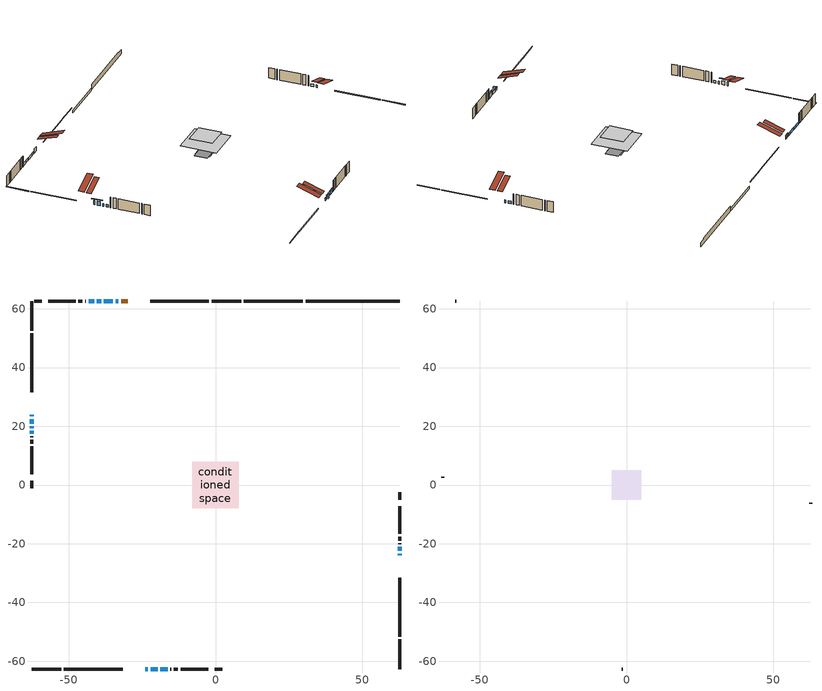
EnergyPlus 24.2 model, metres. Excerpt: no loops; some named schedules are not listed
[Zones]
conditioned space
 floor outside (Floor1 construction): -0.82,-0.82 -0.82,0.82 0.82,0.82 0.82,-0.82 z1.83
 floor outside (Floor2 construction): -3.69,-3.69 -3.69,3.69 3.69,3.69 3.69,-3.69 z1.83
 floor adiabatic (Floor4 construction): -3.26,-3.26 -3.26,3.26 3.26,3.26 3.26,-3.26 z1.83
 floor adiabatic (AdiabaticFloorConstruction): -7.89,-7.89 -7.89,7.89 7.89,7.89 7.89,-7.89 z4.27
 floor foundation (Slab1 construction): -5.16,-2.84 -5.16,2.84 5.16,2.84 5.16,-2.84 z-0.61
 floor foundation (Slab2 construction): -3.26,-3.26 -3.26,3.26 3.26,3.26 3.26,-3.26 z-0.89
 wall outside (RimJoist1 construction): 8.77,62.65 -1.33,62.65 / -62.65,-62.65 -52.55,-62.65 / -62.65,62.65 -62.65,52.55 / 62.65,-62.65 62.65,-52.55 z1.83:2.13
 wall outside (RimJoist2 construction): -2.26,62.65 -22.25,62.65 / -51.62,-62.65 -31.63,-62.65 / -62.65,51.62 -62.65,31.63 / 62.65,-51.62 62.65,-31.63 z1.83:2.13
 wall outside (AdiabaticWallConstruction 1): -29.92,62.65 -32.15,62.65 z1.83:3.86
 wall outside (AdiabaticWallConstruction): -23.96,-62.65 -23.04,-62.65 z1.83:2.75; -33.07,62.65 -33.99,62.65 / -22.11,-62.65 -19.67,-62.65 / 62.65,-23.96 62.65,-23.34 / -62.65,19.97 -62.65,19.35 / 62.65,-22.42 62.65,-21.04 / -34.92,62.65 -37.97,62.65 / -38.9,62.65 -40.42,62.65 / -62.65,18.43 -62.65,17.51 / -41.35,62.65 -43.18,62.65 z1.83:3.05; -62.65,23.96 -62.65,23.34 / -62.65,22.42 -62.65,20.89 / -18.75,-62.65 -16.31,-62.65 z1.83:3.66
 wall outside (Wall1 construction): -44.11,62.65 -44.4,62.65 / -15.38,-62.65 -15.09,-62.65 / -62.65,16.58 -62.65,16.29 / 62.65,-20.12 62.65,-19.83 z1.83:6.71
 wall outside (Wall2 construction): -45.33,62.65 -46.65,62.65 / -14.16,-62.65 -12.83,-62.65 / -62.65,15.36 -62.65,14.04 / 62.65,-18.9 62.65,-17.57 z1.83:6.71
 wall outside (Wall3 construction): -47.58,62.65 -57,62.65 / -11.91,-62.65 -2.49,-62.65 / -62.65,13.11 -62.65,3.69 / 62.65,-16.64 62.65,-7.23 z1.83:6.71
 wall outside (Wall6 construction): -59.18,62.65 -61.72,62.65 / -0.31,-62.65 2.23,-62.65 / -62.65,1.52 -62.65,-1.03 / 62.65,-5.05 62.65,-2.51 z1.83:6.71
 wall foundation (FoundationWall1 construction): 30.64,62.65,-0.61 30.64,62.65,1.83 59.45,62.65,1.83 59.45,62.65,1.37 62.65,62.65,1.37 62.65,62.65,-0.61
 wall foundation (FoundationWall2 construction): 29.71,62.65 9.7,62.65 z-0.89:0.3
 window (WindowConstruction 10): -23.96,-62.65 -23.04,-62.65 z1.83:2.74
 window (WindowConstruction 6): -33.08,62.65 -33.99,62.65 z1.83:3.05
 window (WindowConstruction 7): -22.11,-62.65 -19.67,-62.65 z1.83:3.05
 window (WindowConstruction 8): -62.65,23.96 -62.65,23.35 z1.83:3.66
 window (WindowConstruction 9): -62.65,22.42 -62.65,20.89 z1.83:3.66
 window (WindowConstruction 11): 62.65,-23.96 62.65,-23.35 z1.83:3.05
 window (WindowConstruction 12): -62.65,19.96 -62.65,19.35 z1.83:3.05
 window (WindowConstruction): 62.65,-22.42 62.65,-21.05 z1.83:3.05
 window (WindowConstruction 1): -34.92,62.65 -37.97,62.65 z1.83:3.05
 window (WindowConstruction 2): -38.9,62.65 -40.42,62.65 z1.83:3.05
 window (WindowConstruction 3): -18.74,-62.65 -16.31,-62.65 z1.83:3.66
 window (WindowConstruction 4): -62.65,18.43 -62.65,17.51 z1.83:3.05
 window (WindowConstruction 5): -41.35,62.65 -43.18,62.65 z1.83:3.05
 door (Door): -29.92,62.65 -32.15,62.65 z1.83:3.86
 ceiling adiabatic (AdiabaticFloorConstruction): 7.89,-7.89 7.89,7.89 -7.89,7.89 -7.89,-7.89 z4.27
 roof outside (Roof2 construction): -28.99,62.65,6.71 -28.99,53.98,9.6 -26.71,53.98,9.6 -26.71,62.65,6.71; -24.88,-62.65,6.71 -24.88,-53.98,9.6 -27.17,-53.98,9.6 -27.17,-62.65,6.71; -62.65,24.88,6.71 -53.98,24.88,9.6 -53.98,27.17,9.6 -62.65,27.17,6.71; 62.65,-24.88,6.71 53.98,-24.88,9.6 53.98,-27.17,9.6 62.65,-27.17,6.71
attic - vented
 floor to conditioned space (Floor3 construction Reversed): -5.06,-5.06 -5.06,5.06 5.06,5.06 5.06,-5.06 z6.71
 wall outside (Wall5 construction): -57.93,62.65 -58.25,62.65 / -1.56,-62.65 -1.24,-62.65 / -62.65,2.77 -62.65,2.44 / 62.65,-6.3 62.65,-5.98 z1.83:6.71
 roof outside (Roof1 construction): -25.78,62.65,6.71 -25.78,52.79,9.99 -23.18,52.79,9.99 -23.18,62.65,6.71; -28.1,-62.65,6.71 -28.1,-52.79,9.99 -30.7,-52.79,9.99 -30.7,-62.65,6.71; -62.65,28.1,6.71 -52.79,28.1,9.99 -52.79,30.7,9.99 -62.65,30.7,6.71; 62.65,-28.1,6.71 52.79,-28.1,9.99 52.79,-30.7,9.99 62.65,-30.7,6.71
shading: -22.74,-62.65 -24.25,-62.65 -24.25,-64.05 -22.74,-64.05 z3.04; -19.06,-62.65 -22.72,-62.65 -22.72,-63.06 -19.06,-63.06 z3.66; -62.65,22.43 -62.65,24.87 -63.06,24.87 -63.06,22.43 z4.57; -62.65,19.98 -62.65,23.33 -63.06,23.33 -63.06,19.98 z4.57; -16.01,-62.65 -19.04,-62.65 -19.04,-63.06 -16.01,-63.06 z3.96
[Building]
Building 1: Terrain=Suburbs
[Site:Location]
Vancouver Intl AP_BC: Latitude {deg}=49.19; Longitude {deg}=-123.18; Time Zone {hr}=-8; Elevation {m}=4; Keep Site Location Information=Yes
[Site:GroundTemperature:Shallow]
8.06451, 6.96315, 6.87495, 7.3976, 9.49575, 11.5841, 13.3946, 14.5416, 14.639, 13.7062, 11.9418, 9.91751
[Site:WaterMainsTemperature]
Calculation Method=Schedule; Temperature Schedule=mains temperature schedule
[Material] Roughness=Rough; Thermal Absorptance=0.9
Name | Thickness {m} | Conductivity {W/m-K} | Density {kg/m3} | Specific Heat {J/kg-K} | Solar Absorptance | Visible Absorptance
asphalt or fiberglass shingles | 0.00635 | 0.162714 | 1121.4 | 1465.45 | 0.4 | 0.4
ceiling loosefill ins | 0.0846667 | 0.0480833 | 16.02 | 1046.75 | 0.7 | 0.7
ceiling stud and cavity | 0.1397 | 0.101584 | 65.682 | 1177.47 | 0.7 | 0.7
concrete 4.0 in. | 0.1016 | 1.803125 | 2242.8 | 837.4 | 0.7 | 0.7
concrete 8.0 in. | 0.2032 | 1.803125 | 2242.8 | 837.4 | 0.7 | 0.7
door material | 0.04445 | 0.188738 | 512.64 | 1214.23 | 0.7 | 0.7
exterior vertical ins | 0.0417121 | 0.029427 | 32.04 | 1214.23 | 0.7 | 0.7
floor covering | 0.0127 | 0.0433444 | 54.468 | 1339.84 | 0.6 | 0.6
floor covering 1 | 0.0127 | 9.015625 | 54.468 | 1339.84 | 0.6 | 0.6
floor rigid ins | 0.103632 | 0.029427 | 32.04 | 1214.23 | 0.7 | 0.7
floor rigid ins 1; wall rigid ins | 0.512978 | 0.029427 | 32.04 | 1214.23 | 0.7 | 0.7
floor stud and cavity | 0.1397 | 0.202807 | 92.3553 | 1139.71 | 0.7 | 0.7
floor stud and cavity 1 | 0.1397 | 0.219652 | 92.3553 | 1139.71 | 0.7 | 0.7
floor stud and cavity 2 | 0.0889 | 0.211954 | 50.32683 | 1063.81 | 0.7 | 0.7
floor stud and cavity 3 | 0.1397 | 1.75129 | 37.0049 | 1207.88 | 0.7 | 0.7
furniture material conditioned space 1 | 0.1524 | 0.115458 | 640.8 | 1214.23 | 0.6 | 0.6
gypsum board | 0.0127 | 0.160291 | 801 | 837.4 | 0.6 | 0.6
gypsum board 1 | 0.0127 | 0.160291 | 801 | 837.4 | 0.7 | 0.7
osb sheathing 0.5 in. | 0.0127 | 0.115458 | 512.64 | 1214.23 | 0.7 | 0.7
osb sheathing 0.75 in. | 0.01905 | 0.115458 | 512.64 | 1214.23 | 0.7 | 0.7
osb sheathing 2.0 in. | 0.0508 | 0.115458 | 512.64 | 1214.23 | 0.7 | 0.7
rim joist stud and cavity | 0.0508 | 0.0451784 | 125.044 | 1163.47 | 0.6 | 0.6
rim joist stud and cavity 1 | 0.0508 | 0.0293316 | 125.044 | 1163.47 | 0.6 | 0.6
roof rigid ins | 0.051816 | 0.029427 | 32.04 | 1214.23 | 0.7 | 0.7
roof stud and cavity | 0.2032 | 0.169262 | 78.34581 | 1123.46 | 0.7 | 0.7
wall stud and cavity | 0.1397 | 0.112857 | 139.0536 | 1170.24 | 0.7 | 0.7
wall stud and cavity 1 | 0.1397 | 0.0980698 | 139.0536 | 1170.24 | 0.7 | 0.7
wall stud and cavity 2 | 0.1397 | 0.0994217 | 139.0536 | 1170.24 | 0.7 | 0.7
wall stud and cavity 3 | 0.0889 | 6.9971 | 50.32683 | 1063.81 | 0.6 | 0.6
wall stud and cavity 4 | 0.1397 | 0.0978328 | 139.0536 | 1170.24 | 0.7 | 0.7
wall stud and cavity 5 | 0.0889 | 0.380278 | 52.3479 | 1209.89 | 0.7 | 0.7
wall stud and cavity 6 | 0.0889 | 0.391764 | 83.0341 | 1211.67 | 0.7 | 0.7
wood siding | 0.0254 | 0.102417 | 544.68 | 1172.36 | 0.4 | 0.4
wood siding 1 | 0.00254 | 0.102417 | 544.68 | 1172.36 | 0.4 | 0.4
wood siding 2; wood siding 3; wood siding 4 | 0.0254 | 0.102417 | 544.68 | 1172.36 | 0.7 | 0.7
[WindowMaterial:SimpleGlazingSystem]
Name | U-Factor {W/m2-K} | Solar Heat Gain Coefficient
WindowMaterial | 3.30232 | 0.67
WindowMaterial 1 | 3.296079 | 0.7
WindowMaterial 2 | 3.30005 | 0.68
WindowMaterial 3 | 3.298918 | 0.68
WindowMaterial 4 | 3.30914 | 0.63
WindowMaterial 5 | 3.30346 | 0.65
WindowMaterial 6 | 3.30119 | 0.67
WindowMaterial 7 | 3.29721 | 0.69
WindowMaterial 8 | 5.18629 | 0.65
WindowMaterial 9 | 3.308 | 0.62
[Construction]
AdiabaticFloorConstruction: floor stud and cavity 3, floor rigid ins 1, osb sheathing 0.75 in., floor covering
AdiabaticWallConstruction: wood siding 3, wall rigid ins, wall stud and cavity 5, gypsum board
AdiabaticWallConstruction 1: wood siding 4, wall rigid ins, wall stud and cavity 5, gypsum board
Door: door material
Floor1 construction: floor stud and cavity, floor rigid ins, osb sheathing 0.75 in., floor covering
Floor2 construction: floor stud and cavity 1, floor rigid ins, osb sheathing 0.75 in., floor covering
Floor3 construction Reversed: gypsum board, ceiling stud and cavity, ceiling loosefill ins
Floor4 construction: floor stud and cavity 2, floor covering 1
FoundationWall1 construction: concrete 8.0 in.
FoundationWall2 construction: concrete 8.0 in., gypsum board 1
furniture construction conditioned space 1: furniture material conditioned space 1
PartitionWallConstruction: gypsum board, wall stud and cavity 6, gypsum board
RimJoist1 construction: wood siding 2, osb sheathing 2.0 in., rim joist stud and cavity
RimJoist2 construction: wood siding 2, osb sheathing 2.0 in., rim joist stud and cavity 1
Roof1 construction: asphalt or fiberglass shingles
Roof2 construction: asphalt or fiberglass shingles, roof rigid ins, osb sheathing 0.75 in., roof stud and cavity, gypsum board
Slab1 construction; Slab2 construction: concrete 4.0 in.
Wall1 construction: wood siding, osb sheathing 0.5 in., wall stud and cavity, gypsum board
Wall2 construction: wood siding, osb sheathing 0.5 in., wall stud and cavity 1, gypsum board
Wall3 construction: wood siding, osb sheathing 0.5 in., wall stud and cavity 2, gypsum board
Wall5 construction: wood siding 1, wall stud and cavity 3
Wall6 construction: wood siding, osb sheathing 0.5 in., wall stud and cavity 4, gypsum board
WindowConstruction: WindowMaterial
WindowConstruction 1: WindowMaterial 1
WindowConstruction 10: WindowMaterial 8
WindowConstruction 11; WindowConstruction 12: WindowMaterial 9
WindowConstruction 2: WindowMaterial 2
WindowConstruction 3; WindowConstruction 5: WindowMaterial 3
WindowConstruction 4; WindowConstruction 8: WindowMaterial 4
WindowConstruction 6: WindowMaterial 5
WindowConstruction 7: WindowMaterial 6
WindowConstruction 9: WindowMaterial 7
[Zone] Multiplier=1; Part of Total Floor Area=Yes
Name | Volume {m3}
attic - vented | 54.6694
conditioned space | 894.1
[Space]
Name | Zone | Volume {m3}
attic - vented 1 | attic - vented | 54.6694
conditioned space 1 | conditioned space | 894.1
[ZoneInfiltration:EffectiveLeakageArea]
infil attic - vented 1: Zone or Space=attic - vented 1; Schedule=Always On Discrete; Effective Air Leakage Area {cm2}=4240.14; Stack Coefficient=0.000567663; Wind Coefficient=1.60978e-05
[ZoneMixing]
whole house fan mix: Zone or Space=attic - vented; Schedule=Always On Continuous; Design Flow Rate Calculation Method=Flow/Zone; Design Flow Rate {m3/s}=0; Source Zone or Space=conditioned space
[SurfaceProperty:ExposedFoundationPerimeter] Exposed Perimeter Calculation Method=TotalExposedPerimeter
Name | Total Exposed Perimeter {m}
Slab1 | 32.004
Slab2 | 20.016
[InternalMass] Zone or ZoneList=conditioned space; Space or SpaceList=conditioned space 1
Name | Construction | Surface Area {m2}
furniture mass conditioned space 1 | furniture construction conditioned space 1 | 179.828
partition wall mass | PartitionWallConstruction | 407.11
[Lights]
interior lighting: Zone or ZoneList or Space or SpaceList=conditioned space 1; Schedule=interior lighting schedule; Design Level Calculation Method=LightingLevel; Lighting Level {W}=343.2; Return Air Fraction=0; Fraction Radiant=0.6; Fraction Visible=0.2; Fraction Replaceable=1
[People]
occupants: Zone or ZoneList or Space or SpaceList=conditioned space 1; Number of People Schedule=occupants schedule; Number of People Calculation Method=People; Number of People=3; Fraction Radiant=0.314171; Sensible Heat Fraction=0.56303; Activity Level Schedule=occupants activity schedule; Carbon Dioxide Generation Rate {m3/s-W}=0; Enable ASHRAE 55 Comfort Warnings=No; Mean Radiant Temperature Calculation Type=EnclosureAveraged
[ElectricEquipment] Zone or ZoneList or Space or SpaceList=conditioned space 1; Design Level Calculation Method=EquipmentLevel
Name | Schedule | Design Level {W} | Fraction Latent | Fraction Radiant | Fraction Lost
clothes dryer | clothes dryer schedule | 140.772 | 0.015 | 0.081 | 0.85
clothes washer | clothes washer schedule | 32.1985 | 0.03 | 0.162 | 0.7
cooking range | cooking range schedule | 215.147 | 0.08 | 0.432 | 0.2
dishwasher | dishwasher schedule | 66.8632 | 0.3 | 0.18 | 0.4
fridge | fridge schedule | 72.9452 | 0 | 0.6 | 0
mech vent bath fan 0 | mech vent bath fan 0 schedule | 50.2 | 0 | 0 | 1
mech vent bath fan 1 | mech vent bath fan 1 schedule | 50.2 | 0 | 0 | 1
mech vent house fan | mech vent house fan schedule | 0 | 0 | 0 | 1
mech vent house fan cfis | mech vent house fan cfis schedule | 0 | 0 | 0 | 0
mech vent range fan 0 | mech vent range fan 0 schedule | 57 | 0 | 0 | 1
misc plug loads | misc plug loads schedule | 494.7 | 0.045 | 0.513 | 0.1
whole house fan | Always On Discrete | 0 | 0 | 0 | 1
[OtherEquipment] Zone or ZoneList or Space or SpaceList=conditioned space 1; Design Level Calculation Method=EquipmentLevel
Name | Fuel Type | Schedule | Design Level {W} | Fraction Latent | Fraction Radiant | Fraction Lost
clothes dryer 1 | Electricity | clothes dryer schedule | 0 | 0.015 | 0.081 | 0.85
cooking range 1 | Electricity | cooking range schedule | 0 | 0.08 | 0.432 | 0.2
general water use latent | None | general water use schedule | 62.594 | 1 | 0 | 0
general water use sensible | None | general water use schedule | -61.6891 | 0 | 0.6 | 0
mech vent house fan latent load | None | Always On Discrete | 0 | 1 | 0 | 0
mech vent house fan sensible load | None | Always On Discrete | 0 | 0 | 0 | 0
water heater energy adjustment1 | NaturalGas | Always On Discrete | 0.01 | 0 | 0 | 1
[ZoneInfiltration:DesignFlowRate] Zone or ZoneList or Space or SpaceList=conditioned space 1; Schedule=Always On Discrete; Design Flow Rate Calculation Method=Flow/Zone; Design Flow Rate {m3/s}=0
infil flow; natural vent flow; whole house fan flow
[Foundation:Kiva] Initial Indoor Air Temperature {C}=18; Wall Depth Below Slab {m}=0.2032
Name | Wall Height Above Grade {m} | Custom Block Material Name 1 | Custom Block Depth 1 {m} | Custom Block X Position 1 {m} | Custom Block Z Position 1 {m}
Foundation Kiva 1 | 1.82999
Foundation Kiva 2 | 0.300015 | exterior vertical ins | 1.19 | 0.2159 | 0
[Foundation:Kiva:Settings]
Soil Conductivity {W/m-K}=0.849921; Soil Density {kg/m3}=1842.3; Soil Specific Heat {J/kg-K}=418.7; Ground Solar Absorptivity=0.9; Ground Thermal Absorptivity=0.9; Ground Surface Roughness {m}=0.03; Far-Field Width {m}=40; Deep-Ground Boundary Condition=ZeroFlux; Deep-Ground Depth {m}=40; Minimum Cell Dimension {m}=0.2; Maximum Cell Growth Coefficient=3; Simulation Timestep=Timestep
[Exterior:Lights]
exterior lighting: Schedule=exterior lighting schedule; Design Level {W}=75.6
[Schedule:Constant]
Name | Hourly Value
Always On Continuous; mech vent house fan schedule; mech vent house fan cfis schedule; Always On Discrete | 1
occupants activity schedule | 117.228
fridge schedule | 0
[Schedule:Week:Daily]
interior lighting schedule Week Rule - Jan1-Jan27: interior lighting schedule day, interior lighting schedule day, interior lighting schedule day, interior lighting schedule day, interior lighting schedule day, interior lighting schedule day, interior lighting schedule day, interior lighting schedule default day, interior lighting schedule default day, interior lighting schedule default day, interior lighting schedule default day, interior lighting schedule default day
interior lighting schedule Week Rule - Jan28-Feb3: interior lighting schedule day, interior lighting schedule day, interior lighting schedule day, interior lighting schedule day, interior lighting schedule day 1, interior lighting schedule day 1, interior lighting schedule day 1, interior lighting schedule default day, interior lighting schedule default day, interior lighting schedule default day, interior lighting schedule default day, interior lighting schedule default day
interior lighting schedule Week Rule - Feb4-Feb24: interior lighting schedule day 1, interior lighting schedule day 1, interior lighting schedule day 1, interior lighting schedule day 1, interior lighting schedule day 1, interior lighting schedule day 1, interior lighting schedule day 1, interior lighting schedule default day, interior lighting schedule default day, interior lighting schedule default day, interior lighting schedule default day, interior lighting schedule default day
interior lighting schedule Week Rule - Feb25-Mar3: interior lighting schedule day 1, interior lighting schedule day 1, interior lighting schedule day 1, interior lighting schedule day 1, interior lighting schedule day 2, interior lighting schedule day 2, interior lighting schedule day 2, interior lighting schedule default day, interior lighting schedule default day, interior lighting schedule default day, interior lighting schedule default day, interior lighting schedule default day
interior lighting schedule Week Rule - Mar4-Mar31: interior lighting schedule day 2, interior lighting schedule day 2, interior lighting schedule day 2, interior lighting schedule day 2, interior lighting schedule day 2, interior lighting schedule day 2, interior lighting schedule day 2, interior lighting schedule default day, interior lighting schedule default day, interior lighting schedule default day, interior lighting schedule default day, interior lighting schedule default day
interior lighting schedule Week Rule - Apr1-Apr28: interior lighting schedule day 3, interior lighting schedule day 3, interior lighting schedule day 3, interior lighting schedule day 3, interior lighting schedule day 3, interior lighting schedule day 3, interior lighting schedule day 3, interior lighting schedule default day, interior lighting schedule default day, interior lighting schedule default day, interior lighting schedule default day, interior lighting schedule default day
interior lighting schedule Week Rule - Apr29-May5: interior lighting schedule day 3, interior lighting schedule day 3, interior lighting schedule day 4, interior lighting schedule day 4, interior lighting schedule day 4, interior lighting schedule day 4, interior lighting schedule day 4, interior lighting schedule default day, interior lighting schedule default day, interior lighting schedule default day, interior lighting schedule default day, interior lighting schedule default day
interior lighting schedule Week Rule - May6-May26: interior lighting schedule day 4, interior lighting schedule day 4, interior lighting schedule day 4, interior lighting schedule day 4, interior lighting schedule day 4, interior lighting schedule day 4, interior lighting schedule day 4, interior lighting schedule default day, interior lighting schedule default day, interior lighting schedule default day, interior lighting schedule default day, interior lighting schedule default day
interior lighting schedule Week Rule - May27-Jun2: interior lighting schedule day 4, interior lighting schedule day 4, interior lighting schedule day 4, interior lighting schedule day 4, interior lighting schedule day 4, interior lighting schedule day 5, interior lighting schedule day 5, interior lighting schedule default day, interior lighting schedule default day, interior lighting schedule default day, interior lighting schedule default day, interior lighting schedule default day
interior lighting schedule Week Rule - Jun3-Jun30: interior lighting schedule day 5, interior lighting schedule day 5, interior lighting schedule day 5, interior lighting schedule day 5, interior lighting schedule day 5, interior lighting schedule day 5, interior lighting schedule day 5, interior lighting schedule default day, interior lighting schedule default day, interior lighting schedule default day, interior lighting schedule default day, interior lighting schedule default day
interior lighting schedule Week Rule - Jul1-Jul28: interior lighting schedule day 6, interior lighting schedule day 6, interior lighting schedule day 6, interior lighting schedule day 6, interior lighting schedule day 6, interior lighting schedule day 6, interior lighting schedule day 6, interior lighting schedule default day, interior lighting schedule default day, interior lighting schedule default day, interior lighting schedule default day, interior lighting schedule default day
interior lighting schedule Week Rule - Jul29-Aug4: interior lighting schedule day 6, interior lighting schedule day 6, interior lighting schedule day 6, interior lighting schedule day 7, interior lighting schedule day 7, interior lighting schedule day 7, interior lighting schedule day 7, interior lighting schedule default day, interior lighting schedule default day, interior lighting schedule default day, interior lighting schedule default day, interior lighting schedule default day
interior lighting schedule Week Rule - Aug5-Aug25: interior lighting schedule day 7, interior lighting schedule day 7, interior lighting schedule day 7, interior lighting schedule day 7, interior lighting schedule day 7, interior lighting schedule day 7, interior lighting schedule day 7, interior lighting schedule default day, interior lighting schedule default day, interior lighting schedule default day, interior lighting schedule default day, interior lighting schedule default day
interior lighting schedule Week Rule - Aug26-Sep1: interior lighting schedule day 7, interior lighting schedule day 7, interior lighting schedule day 7, interior lighting schedule day 7, interior lighting schedule day 7, interior lighting schedule day 7, interior lighting schedule day 8, interior lighting schedule default day, interior lighting schedule default day, interior lighting schedule default day, interior lighting schedule default day, interior lighting schedule default day
interior lighting schedule Week Rule - Sep2-Sep29: interior lighting schedule day 8, interior lighting schedule day 8, interior lighting schedule day 8, interior lighting schedule day 8, interior lighting schedule day 8, interior lighting schedule day 8, interior lighting schedule day 8, interior lighting schedule default day, interior lighting schedule default day, interior lighting schedule default day, interior lighting schedule default day, interior lighting schedule default day
interior lighting schedule Week Rule - Sep30-Oct6: interior lighting schedule day 8, interior lighting schedule day 9, interior lighting schedule day 9, interior lighting schedule day 9, interior lighting schedule day 9, interior lighting schedule day 9, interior lighting schedule day 9, interior lighting schedule default day, interior lighting schedule default day, interior lighting schedule default day, interior lighting schedule default day, interior lighting schedule default day
interior lighting schedule Week Rule - Oct7-Oct27: interior lighting schedule day 9, interior lighting schedule day 9, interior lighting schedule day 9, interior lighting schedule day 9, interior lighting schedule day 9, interior lighting schedule day 9, interior lighting schedule day 9, interior lighting schedule default day, interior lighting schedule default day, interior lighting schedule default day, interior lighting schedule default day, interior lighting schedule default day
interior lighting schedule Week Rule - Oct28-Nov3: interior lighting schedule day 9, interior lighting schedule day 9, interior lighting schedule day 9, interior lighting schedule day 9, interior lighting schedule day 10, interior lighting schedule day 10, interior lighting schedule day 10, interior lighting schedule default day, interior lighting schedule default day, interior lighting schedule default day, interior lighting schedule default day, interior lighting schedule default day
interior lighting schedule Week Rule - Nov4-Nov24: interior lighting schedule day 10, interior lighting schedule day 10, interior lighting schedule day 10, interior lighting schedule day 10, interior lighting schedule day 10, interior lighting schedule day 10, interior lighting schedule day 10, interior lighting schedule default day, interior lighting schedule default day, interior lighting schedule default day, interior lighting schedule default day, interior lighting schedule default day
interior lighting schedule Week Rule - Nov25-Dec1: interior lighting schedule day 10, interior lighting schedule day 10, interior lighting schedule day 10, interior lighting schedule day 10, interior lighting schedule day 10, interior lighting schedule day 10, interior lighting schedule day 11, interior lighting schedule default day, interior lighting schedule default day, interior lighting schedule default day, interior lighting schedule default day, interior lighting schedule default day
interior lighting schedule Week Rule - Dec2-Dec31: interior lighting schedule day 11, interior lighting schedule day 11, interior lighting schedule day 11, interior lighting schedule day 11, interior lighting schedule day 11, interior lighting schedule day 11, interior lighting schedule day 11, interior lighting schedule default day, interior lighting schedule default day, interior lighting schedule default day, interior lighting schedule default day, interior lighting schedule default day
occupants schedule Week Rule - Jan1-Dec31: occupants schedule day, occupants schedule day, occupants schedule day, occupants schedule day, occupants schedule day, occupants schedule day, occupants schedule day, occupants schedule default day, occupants schedule default day, occupants schedule default day, occupants schedule default day, occupants schedule default day
clothes dryer schedule Week Rule - Jan1-Dec31: clothes dryer schedule day, clothes dryer schedule day, clothes dryer schedule day, clothes dryer schedule day, clothes dryer schedule day, clothes dryer schedule day, clothes dryer schedule day, clothes dryer schedule default day, clothes dryer schedule default day, clothes dryer schedule default day, clothes dryer schedule default day, clothes dryer schedule default day
clothes washer schedule Week Rule - Jan1-Dec31: clothes washer schedule day, clothes washer schedule day, clothes washer schedule day, clothes washer schedule day, clothes washer schedule day, clothes washer schedule day, clothes washer schedule day, clothes washer schedule default day, clothes washer schedule default day, clothes washer schedule default day, clothes washer schedule default day, clothes washer schedule default day
cooking range schedule Week Rule - Jan1-Dec31: cooking range schedule day, cooking range schedule day, cooking range schedule day, cooking range schedule day, cooking range schedule day, cooking range schedule day, cooking range schedule day, cooking range schedule default day, cooking range schedule default day, cooking range schedule default day, cooking range schedule default day, cooking range schedule default day
dishwasher schedule Week Rule - Jan1-Dec31: dishwasher schedule day, dishwasher schedule day, dishwasher schedule day, dishwasher schedule day, dishwasher schedule day, dishwasher schedule day, dishwasher schedule day, dishwasher schedule default day, dishwasher schedule default day, dishwasher schedule default day, dishwasher schedule default day, dishwasher schedule default day
mech vent bath fan 0 schedule Week Rule - Jan1-Dec31: mech vent bath fan 0 schedule day, mech vent bath fan 0 schedule day, mech vent bath fan 0 schedule day, mech vent bath fan 0 schedule day, mech vent bath fan 0 schedule day, mech vent bath fan 0 schedule day, mech vent bath fan 0 schedule day, mech vent bath fan 0 schedule default day, mech vent bath fan 0 schedule default day, mech vent bath fan 0 schedule default day, mech vent bath fan 0 schedule default day, mech vent bath fan 0 schedule default day
mech vent bath fan 1 schedule Week Rule - Jan1-Dec31: mech vent bath fan 1 schedule day, mech vent bath fan 1 schedule day, mech vent bath fan 1 schedule day, mech vent bath fan 1 schedule day, mech vent bath fan 1 schedule day, mech vent bath fan 1 schedule day, mech vent bath fan 1 schedule day, mech vent bath fan 1 schedule default day, mech vent bath fan 1 schedule default day, mech vent bath fan 1 schedule default day, mech vent bath fan 1 schedule default day, mech vent bath fan 1 schedule default day
mech vent range fan 0 schedule Week Rule - Jan1-Dec31: mech vent range fan 0 schedule day, mech vent range fan 0 schedule day, mech vent range fan 0 schedule day, mech vent range fan 0 schedule day, mech vent range fan 0 schedule day, mech vent range fan 0 schedule day, mech vent range fan 0 schedule day, mech vent range fan 0 schedule default day, mech vent range fan 0 schedule default day, mech vent range fan 0 schedule default day, mech vent range fan 0 schedule default day, mech vent range fan 0 schedule default day
misc plug loads schedule Week Rule - Jan1-Dec31: misc plug loads schedule day, misc plug loads schedule day, misc plug loads schedule day, misc plug loads schedule day, misc plug loads schedule day, misc plug loads schedule day, misc plug loads schedule day, misc plug loads schedule default day, misc plug loads schedule default day, misc plug loads schedule default day, misc plug loads schedule default day, misc plug loads schedule default day
general water use schedule Week Rule - Jan1-Dec31: general water use schedule day, general water use schedule day, general water use schedule day, general water use schedule day, general water use schedule day, general water use schedule day, general water use schedule day, general water use schedule default day, general water use schedule default day, general water use schedule default day, general water use schedule default day, general water use schedule default day
exterior lighting schedule Week Rule - Jan1-Jan27: exterior lighting schedule day, exterior lighting schedule day, exterior lighting schedule day, exterior lighting schedule day, exterior lighting schedule day, exterior lighting schedule day, exterior lighting schedule day, exterior lighting schedule default day, exterior lighting schedule default day, exterior lighting schedule default day, exterior lighting schedule default day, exterior lighting schedule default day
exterior lighting schedule Week Rule - Jan28-Feb3: exterior lighting schedule day, exterior lighting schedule day, exterior lighting schedule day, exterior lighting schedule day, exterior lighting schedule day 1, exterior lighting schedule day 1, exterior lighting schedule day 1, exterior lighting schedule default day, exterior lighting schedule default day, exterior lighting schedule default day, exterior lighting schedule default day, exterior lighting schedule default day
exterior lighting schedule Week Rule - Feb4-Feb24: exterior lighting schedule day 1, exterior lighting schedule day 1, exterior lighting schedule day 1, exterior lighting schedule day 1, exterior lighting schedule day 1, exterior lighting schedule day 1, exterior lighting schedule day 1, exterior lighting schedule default day, exterior lighting schedule default day, exterior lighting schedule default day, exterior lighting schedule default day, exterior lighting schedule default day
exterior lighting schedule Week Rule - Feb25-Mar3: exterior lighting schedule day 1, exterior lighting schedule day 1, exterior lighting schedule day 1, exterior lighting schedule day 1, exterior lighting schedule day 2, exterior lighting schedule day 2, exterior lighting schedule day 2, exterior lighting schedule default day, exterior lighting schedule default day, exterior lighting schedule default day, exterior lighting schedule default day, exterior lighting schedule default day
exterior lighting schedule Week Rule - Mar4-Mar31: exterior lighting schedule day 2, exterior lighting schedule day 2, exterior lighting schedule day 2, exterior lighting schedule day 2, exterior lighting schedule day 2, exterior lighting schedule day 2, exterior lighting schedule day 2, exterior lighting schedule default day, exterior lighting schedule default day, exterior lighting schedule default day, exterior lighting schedule default day, exterior lighting schedule default day
exterior lighting schedule Week Rule - Apr1-Apr28: exterior lighting schedule day 3, exterior lighting schedule day 3, exterior lighting schedule day 3, exterior lighting schedule day 3, exterior lighting schedule day 3, exterior lighting schedule day 3, exterior lighting schedule day 3, exterior lighting schedule default day, exterior lighting schedule default day, exterior lighting schedule default day, exterior lighting schedule default day, exterior lighting schedule default day
exterior lighting schedule Week Rule - Apr29-May5: exterior lighting schedule day 3, exterior lighting schedule day 3, exterior lighting schedule day 4, exterior lighting schedule day 4, exterior lighting schedule day 4, exterior lighting schedule day 4, exterior lighting schedule day 4, exterior lighting schedule default day, exterior lighting schedule default day, exterior lighting schedule default day, exterior lighting schedule default day, exterior lighting schedule default day
exterior lighting schedule Week Rule - May6-May26: exterior lighting schedule day 4, exterior lighting schedule day 4, exterior lighting schedule day 4, exterior lighting schedule day 4, exterior lighting schedule day 4, exterior lighting schedule day 4, exterior lighting schedule day 4, exterior lighting schedule default day, exterior lighting schedule default day, exterior lighting schedule default day, exterior lighting schedule default day, exterior lighting schedule default day
[Schedule:Year]
interior lighting schedule: interior lighting schedule Week Rule - Jan1-Jan27, 1, 1, 1, 27, interior lighting schedule Week Rule - Jan28-Feb3, 1, 28, 2, 3, interior lighting schedule Week Rule - Feb4-Feb24, 2, 4, 2, 24, interior lighting schedule Week Rule - Feb25-Mar3, 2, 25, 3, 3, interior lighting schedule Week Rule - Mar4-Mar31, 3, 4, 3, 31, interior lighting schedule Week Rule - Apr1-Apr28, 4, 1, 4, 28, interior lighting schedule Week Rule - Apr29-May5, 4, 29, 5, 5, interior lighting schedule Week Rule - May6-May26, 5, 6, 5, 26, interior lighting schedule Week Rule - May27-Jun2, 5, 27, 6, 2, interior lighting schedule Week Rule - Jun3-Jun30, 6, 3, 6, 30, interior lighting schedule Week Rule - Jul1-Jul28, 7, 1, 7, 28, interior lighting schedule Week Rule - Jul29-Aug4, 7, 29, 8, 4, interior lighting schedule Week Rule - Aug5-Aug25, 8, 5, 8, 25, interior lighting schedule Week Rule - Aug26-Sep1, 8, 26, 9, 1, interior lighting schedule Week Rule - Sep2-Sep29, 9, 2, 9, 29, interior lighting schedule Week Rule - Sep30-Oct6, 9, 30, 10, 6, interior lighting schedule Week Rule - Oct7-Oct27, 10, 7, 10, 27, interior lighting schedule Week Rule - Oct28-Nov3, 10, 28, 11, 3, interior lighting schedule Week Rule - Nov4-Nov24, 11, 4, 11, 24, interior lighting schedule Week Rule - Nov25-Dec1, 11, 25, 12, 1, interior lighting schedule Week Rule - Dec2-Dec31, 12, 2, 12, 31
occupants schedule: occupants schedule Week Rule - Jan1-Dec31, 1, 1, 12, 31
clothes dryer schedule: clothes dryer schedule Week Rule - Jan1-Dec31, 1, 1, 12, 31
clothes washer schedule: clothes washer schedule Week Rule - Jan1-Dec31, 1, 1, 12, 31
cooking range schedule: cooking range schedule Week Rule - Jan1-Dec31, 1, 1, 12, 31
dishwasher schedule: dishwasher schedule Week Rule - Jan1-Dec31, 1, 1, 12, 31
mech vent bath fan 0 schedule: mech vent bath fan 0 schedule Week Rule - Jan1-Dec31, 1, 1, 12, 31
mech vent bath fan 1 schedule: mech vent bath fan 1 schedule Week Rule - Jan1-Dec31, 1, 1, 12, 31
mech vent range fan 0 schedule: mech vent range fan 0 schedule Week Rule - Jan1-Dec31, 1, 1, 12, 31
misc plug loads schedule: misc plug loads schedule Week Rule - Jan1-Dec31, 1, 1, 12, 31
general water use schedule: general water use schedule Week Rule - Jan1-Dec31, 1, 1, 12, 31
exterior lighting schedule: exterior lighting schedule Week Rule - Jan1-Jan27, 1, 1, 1, 27, exterior lighting schedule Week Rule - Jan28-Feb3, 1, 28, 2, 3, exterior lighting schedule Week Rule - Feb4-Feb24, 2, 4, 2, 24, exterior lighting schedule Week Rule - Feb25-Mar3, 2, 25, 3, 3, exterior lighting schedule Week Rule - Mar4-Mar31, 3, 4, 3, 31, exterior lighting schedule Week Rule - Apr1-Apr28, 4, 1, 4, 28, exterior lighting schedule Week Rule - Apr29-May5, 4, 29, 5, 5, exterior lighting schedule Week Rule - May6-May26, 5, 6, 5, 26, exterior lighting schedule Week Rule - May27-Jun2, 5, 27, 6, 2, exterior lighting schedule Week Rule - Jun3-Jun30, 6, 3, 6, 30, exterior lighting schedule Week Rule - Jul1-Jul28, 7, 1, 7, 28, exterior lighting schedule Week Rule - Jul29-Aug4, 7, 29, 8, 4, exterior lighting schedule Week Rule - Aug5-Aug25, 8, 5, 8, 25, exterior lighting schedule Week Rule - Aug26-Sep1, 8, 26, 9, 1, exterior lighting schedule Week Rule - Sep2-Sep29, 9, 2, 9, 29, exterior lighting schedule Week Rule - Sep30-Oct6, 9, 30, 10, 6, exterior lighting schedule Week Rule - Oct7-Oct27, 10, 7, 10, 27, exterior lighting schedule Week Rule - Oct28-Nov3, 10, 28, 11, 3, exterior lighting schedule Week Rule - Nov4-Nov24, 11, 4, 11, 24, exterior lighting schedule Week Rule - Nov25-Dec1, 11, 25, 12, 1, exterior lighting schedule Week Rule - Dec2-Dec31, 12, 2, 12, 31
[Schedule:Compact]
mains temperature schedule: Through: 01/01, For: AllDays, Until: 24:00, 11.375, Through: 01/02, For: AllDays, Until: 24:00, 11.3367, Through: 01/03, For: AllDays, Until: 24:00, 11.2994, Through: 01/04, For: AllDays, Until: 24:00, 11.2628, Through: 01/05, For: AllDays, Until: 24:00, 11.2267, Through: 01/06, For: AllDays, Until: 24:00, 11.1917, Through: 01/07, For: AllDays, Until: 24:00, 11.1578, Through: 01/08, For: AllDays, Until: 24:00, 11.1244, Through: 01/09, For: AllDays, Until: 24:00, 11.0917, Through: 01/10, For: AllDays, Until: 24:00, 11.06, Through: 01/11, For: AllDays, Until: 24:00, 11.0289, Through: 01/12, For: AllDays, Until: 24:00, 10.9989, Through: 01/13, For: AllDays, Until: 24:00, 10.97, Through: 01/14, For: AllDays, Until: 24:00, 10.9417, Through: 01/15, For: AllDays, Until: 24:00, 10.9139, Through: 01/16, For: AllDays, Until: 24:00, 10.8878, Through: 01/17, For: AllDays, Until: 24:00, 10.8622, Through: 01/18, For: AllDays, Until: 24:00, 10.8372, Through: 01/19, For: AllDays, Until: 24:00, 10.8133, Through: 01/20, For: AllDays, Until: 24:00, 10.7906, Through: 01/21, For: AllDays, Until: 24:00, 10.7683, Through: 01/22, For: AllDays, Until: 24:00, 10.7478, Through: 01/23, For: AllDays, Until: 24:00, 10.7272, Through: 01/24, For: AllDays, Until: 24:00, 10.7083, Through: 01/25, For: AllDays, Until: 24:00, 10.69, Through: 01/26, For: AllDays, Until: 24:00, 10.6728, Through: 01/27, For: AllDays, Until: 24:00, 10.6567, Through: 01/28, For: AllDays, Until: 24:00, 10.6411, Through: 01/29, For: AllDays, Until: 24:00, 10.6267, Through: 01/30, For: AllDays, Until: 24:00, 10.6133, Through: 01/31, For: AllDays, Until: 24:00, 10.6011, Through: 02/01, For: AllDays, Until: 24:00, 10.59, Through: 02/02, For: AllDays, Until: 24:00, 10.5794, Through: 02/03, For: AllDays, Until: 24:00, 10.57, Through: 02/04, For: AllDays, Until: 24:00, 10.5617, Through: 02/05, For: AllDays, Until: 24:00, 10.5539, Through: 02/06, For: AllDays, Until: 24:00, 10.5478, Through: 02/07, For: AllDays, Until: 24:00, 10.5422, Through: 02/08, For: AllDays, Until: 24:00, 10.5378, Through: 02/09, For: AllDays, Until: 24:00, 10.5339, Through: 02/10, For: AllDays, Until: 24:00, 10.5317, Through: 02/11, For: AllDays, Until: 24:00, 10.53, Through: 02/12, For: AllDays, Until: 24:00, 10.53, Through: 02/13, For: AllDays, Until: 24:00, 10.5306, Through: 02/14, For: AllDays, Until: 24:00, 10.5317, Through: 02/15, For: AllDays, Until: 24:00, 10.5344, Through: 02/16, For: AllDays, Until: 24:00, 10.5378, Through: 02/17, For: AllDays, Until: 24:00, 10.5428, Through: 02/18, For: AllDays, Until: 24:00, 10.5483, Through: 02/19, For: AllDays, Until: 24:00, 10.5544, Through: 02/20, For: AllDays, Until: 24:00, 10.5622, Through: 02/21, For: AllDays, Until: 24:00, 10.5706, Through: 02/22, For: AllDays, Until: 24:00, 10.5806, Through: 02/23, For: AllDays, Until: 24:00, 10.5911, Through: 02/24, For: AllDays, Until: 24:00, 10.6022, Through: 02/25, For: AllDays, Until: 24:00, 10.615, Through: 02/26, For: AllDays, Until: 24:00, 10.6283, Through: 02/27, For: AllDays, Until: 24:00, 10.6428, Through: 02/28, For: AllDays, Until: 24:00, 10.6583, Through: 03/01, For: AllDays, Until: 24:00, 10.6744, Through: 03/02, For: AllDays, Until: 24:00, 10.6917, Through: 03/03, For: AllDays, Until: 24:00, 10.71, Through: 03/04, For: AllDays, Until: 24:00, 10.7294, Through: 03/05, For: AllDays, Until: 24:00, 10.7494, Through: 03/06, For: AllDays, Until: 24:00, 10.7706, Through: 03/07, For: AllDays, Until: 24:00, 10.7928, Through: 03/08, For: AllDays, Until: 24:00, 10.8161, Through: 03/09, For: AllDays, Until: 24:00, 10.84, Through: 03/10, For: AllDays, Until: 24:00, 10.8644, Through: 03/11, For: AllDays, Until: 24:00, 10.8906, Through: 03/12, For: AllDays, Until: 24:00, 10.9167, Through: 03/13, For: AllDays, Until: 24:00, 10.9444, Through: 03/14, For: AllDays, Until: 24:00, 10.9728, Through: 03/15, For: AllDays, Until: 24:00, 11.0022, Through: 03/16, For: AllDays, Until: 24:00, 11.0322, Through: 03/17, For: AllDays, Until: 24:00, 11.0633, Through: 03/18, For: AllDays, Until: 24:00, 11.095, Through: 03/19, For: AllDays, Until: 24:00, 11.1278, Through: 03/20, For: AllDays, Until: 24:00, 11.1611, Through: 03/21, For: AllDays, Until: 24:00, 11.1956, Through: 03/22, For: AllDays, Until: 24:00, 11.2306, Through: 03/23, For: AllDays, Until: 24:00, 11.2667, Through: 03/24, For: AllDays, Until: 24:00, 11.3033, Through: 03/25, For: AllDays, Until: 24:00, 11.3406, Through: 03/26, For: AllDays, Until: 24:00, 11.3789, Through: 03/27, For: AllDays, Until: 24:00, 11.4178, Through: 03/28, For: AllDays, Until: 24:00, 11.4572, Through: 03/29, For: AllDays, Until: 24:00, 11.4978, Through: 03/30, For: AllDays, Until: 24:00, 11.5389, Through: 03/31, For: AllDays, Until: 24:00, 11.5811, Through: 04/01, For: AllDays, Until: 24:00, 11.6233, Through: 04/02, For: AllDays, Until: 24:00, 11.6667, Through: 04/03, For: AllDays, Until: 24:00, 11.7106, Through: 04/04, For: AllDays, Until: 24:00, 11.755, Through: 04/05, For: AllDays, Until: 24:00, 11.8006, Through: 04/06, For: AllDays, Until: 24:00, 11.8461, Through: 04/07, For: AllDays, Until: 24:00, 11.8928, Through: 04/08, For: AllDays, Until: 24:00, 11.9394, Through: 04/09, For: AllDays, Until: 24:00, 11.9872, Through: 04/10, For: AllDays, Until: 24:00, 12.0356, Through: 04/11, For: AllDays, Until: 24:00, 12.0844, Through: 04/12, For: AllDays, Until: 24:00, 12.1333, Through: 04/13, For: AllDays, Until: 24:00, 12.1833, Through: 04/14, For: AllDays, Until: 24:00, 12.2339, Through: 04/15, For: AllDays, Until: 24:00, 12.2844, Through: 04/16, For: AllDays, Until: 24:00, 12.3361, Through: 04/17, For: AllDays, Until: 24:00, 12.3878, Through: 04/18, For: AllDays, Until: 24:00, 12.44, Through: 04/19, For: AllDays, Until: 24:00, 12.4928, Through: 04/20, For: AllDays, Until: 24:00, 12.5456, Through: 04/21, For: AllDays, Until: 24:00, 12.5994, Through: 04/22, For: AllDays, Until: 24:00, 12.6533, Through: 04/23, For: AllDays, Until: 24:00, 12.7072, Through: 04/24, For: AllDays, Until: 24:00, 12.7622, Through: 04/25, For: AllDays, Until: 24:00, 12.8172, Through: 04/26, For: AllDays, Until: 24:00, 12.8722, Through: 04/27, For: AllDays, Until: 24:00, 12.9278, Through: 04/28, For: AllDays, Until: 24:00, 12.9839, Through: 04/29, For: AllDays, Until: 24:00, 13.04, Through: 04/30, For: AllDays, Until: 24:00, 13.0961, Through: 05/01, For: AllDays, Until: 24:00, 13.1533, Through: 05/02, For: AllDays, Until: 24:00, 13.21, Through: 05/03, For: AllDays, Until: 24:00, 13.2672, Through: 05/04, For: AllDays, Until: 24:00, 13.3244, Through: 05/05, For: AllDays, Until: 24:00, 13.3817, Through: 05/06, For: AllDays, Until: 24:00, 13.4394, Through: 05/07, For: AllDays, Until: 24:00, 13.4972, Through: 05/08, For: AllDays, Until: 24:00, 13.555, Through: 05/09, For: AllDays, Until: 24:00, 13.6133, Through: 05/10, For: AllDays, Until: 24:00, 13.6711, Through: 05/11, For: AllDays, Until: 24:00, 13.7294, Through: 05/12, For: AllDays, Until: 24:00, 13.7878, Through: 05/13, For: AllDays, Until: 24:00, 13.8461, Through: 05/14, For: AllDays, Until: 24:00, 13.9044, Through: 05/15, For: AllDays, Until: 24:00, 13.9628, Through: 05/16, For: AllDays, Until: 24:00, 14.0211, Through: 05/17, For: AllDays, Until: 24:00, 14.0789, Through: 05/18, For: AllDays, Until: 24:00, 14.1372, Through: 05/19, For: AllDays, Until: 24:00, 14.1956, Through: 05/20, For: AllDays, Until: 24:00, 14.2533, Through: 05/21, For: AllDays, Until: 24:00, 14.3117, Through: 05/22, For: AllDays, Until: 24:00, 14.3694, Through: 05/23, For: AllDays, Until: 24:00, 14.4272, Through: 05/24, For: AllDays, Until: 24:00, 14.4844, Through: 05/25, For: AllDays, Until: 24:00, 14.5422, Through: 05/26, For: AllDays, Until: 24:00, 14.5994, Through: 05/27, For: AllDays, Until: 24:00, 14.6561, Through: 05/28, For: AllDays, Until: 24:00, 14.7128, Through: 05/29, For: AllDays, Until: 24:00, 14.7694, Through: 05/30, For: AllDays, Until: 24:00, 14.8261, Through: 05/31, For: AllDays, Until: 24:00, 14.8817, Through: 06/01, For: AllDays, Until: 24:00, 14.9378, Through: 06/02, For: AllDays, Until: 24:00, 14.9933, Through: 06/03, For: AllDays, Until: 24:00, 15.0483, Through: 06/04, For: AllDays, Until: 24:00, 15.1028, Through: 06/05, For: AllDays, Until: 24:00, 15.1572, Through: 06/06, For: AllDays, Until: 24:00, 15.2117, Through: 06/07, For: AllDays, Until: 24:00, 15.265, Through: 06/08, For: AllDays, Until: 24:00, 15.3183, Through: 06/09, For: AllDays, Until: 24:00, 15.3711, Through: 06/10, For: AllDays, Until: 24:00, 15.4239, Through: 06/11, For: AllDays, Until: 24:00, 15.4756, Through: 06/12, For: AllDays, Until: 24:00, 15.5272, Through: 06/13, For: AllDays, Until: 24:00, 15.5783, Through: 06/14, For: AllDays, Until: 24:00, 15.6289, Through: 06/15, For: AllDays, Until: 24:00, 15.6789, Through: 06/16, For: AllDays, Until: 24:00, 15.7283, Through: 06/17, For: AllDays, Until: 24:00, 15.7772, Through: 06/18, For: AllDays, Until: 24:00, 15.8261, Through: 06/19, For: AllDays, Until: 24:00, 15.8739, Through: 06/20, For: AllDays, Until: 24:00, 15.9211, Through: 06/21, For: AllDays, Until: 24:00, 15.9678, Through: 06/22, For: AllDays, Until: 24:00, 16.0139, Through: 06/23, For: AllDays, Until: 24:00, 16.0594, Through: 06/24, For: AllDays, Until: 24:00, 16.1044, Through: 06/25, For: AllDays, Until: 24:00, 16.1483, Through: 06/26, For: AllDays, Until: 24:00, 16.1922, Through: 06/27, For: AllDays, Until: 24:00, 16.235, Through: 06/28, For: AllDays, Until: 24:00, 16.2772, Through: 06/29, For: AllDays, Until: 24:00, 16.3183, Through: 06/30, For: AllDays, Until: 24:00, 16.3594, Through: 07/01, For: AllDays, Until: 24:00, 16.3994, Through: 07/02, For: AllDays, Until: 24:00, 16.4389, Through: 07/03, For: AllDays, Until: 24:00, 16.4772, Through: 07/04, For: AllDays, Until: 24:00, 16.515, Through: 07/05, For: AllDays, Until: 24:00, 16.5522, Through: 07/06, For: AllDays, Until: 24:00, 16.5883, Through: 07/07, For: AllDays, Until: 24:00, 16.6239, Through: 07/08, For: AllDays, Until: 24:00, 16.6583, Through: 07/09, For: AllDays, Until: 24:00, 16.6922, Through: 07/10, For: AllDays, Until: 24:00, 16.7256, Through: 07/11, For: AllDays, Until: 24:00, 16.7578, Through: 07/12, For: AllDays, Until: 24:00, 16.7889, Through: 07/13, For: AllDays, Until: 24:00, 16.8194, Through: 07/14, For: AllDays, Until: 24:00, 16.8489, Through: 07/15, For: AllDays, Until: 24:00, 16.8778, Through: 07/16, For: AllDays, Until: 24:00, 16.9056, Through: 07/17, For: AllDays, Until: 24:00, 16.9328, Through: 07/18, For: AllDays, Until: 24:00, 16.9589, Through: 07/19, For: AllDays, Until: 24:00, 16.9839, Through: 07/20, For: AllDays, Until: 24:00, 17.0083, Through: 07/21, For: AllDays, Until: 24:00, 17.0317, Through: 07/22, For: AllDays, Until: 24:00, 17.0544, Through: 07/23, For: AllDays, Until: 24:00, 17.0761, Through: 07/24, For: AllDays, Until: 24:00, 17.0967, Through: 07/25, For: AllDays, Until: 24:00, 17.1161, Through: 07/26, For: AllDays, Until: 24:00, 17.135, Through: 07/27, For: AllDays, Until: 24:00, 17.1528, Through: 07/28, For: AllDays, Until: 24:00, 17.1694, Through: 07/29, For: AllDays, Until: 24:00, 17.1856, Through: 07/30, For: AllDays, Until: 24:00, 17.2, Through: 07/31, For: AllDays, Until: 24:00, 17.2144, Through: 08/01, For: AllDays, Until: 24:00, 17.2272, Through: 08/02, For: AllDays, Until: 24:00, 17.2389, Through: 08/03, For: AllDays, Until: 24:00, 17.25, Through: 08/04, For: AllDays, Until: 24:00, 17.26, Through: 08/05, For: AllDays, Until: 24:00, 17.2689, Through: 08/06, For: AllDays, Until: 24:00, 17.2772, Through: 08/07, For: AllDays, Until: 24:00, 17.2839, Through: 08/08, For: AllDays, Until: 24:00, 17.29, Through: 08/09, For: AllDays, Until: 24:00, 17.295, Through: 08/10, For: AllDays, Until: 24:00, 17.2989, Through: 08/11, For: AllDays, Until: 24:00, 17.3022, Through: 08/12, For: AllDays, Until: 24:00, 17.3039, Through: 08/13, For: AllDays, Until: 24:00, 17.305, Through: 08/14, For: AllDays, Until: 24:00, 17.305, Through: 08/15, For: AllDays, Until: 24:00, 17.3039, Through: 08/16, For: AllDays, Until: 24:00, 17.3022, Through: 08/17, For: AllDays, Until: 24:00, 17.2989, Through: 08/18, For: AllDays, Until: 24:00, 17.295, Through: 08/19, For: AllDays, Until: 24:00, 17.29, Through: 08/20, For: AllDays, Until: 24:00, 17.2839, Through: 08/21, For: AllDays, Until: 24:00, 17.2772, Through: 08/22, For: AllDays, Until: 24:00, 17.2689, Through: 08/23, For: AllDays, Until: 24:00, 17.26, Through: 08/24, For: AllDays, Until: 24:00, 17.25, Through: 08/25, For: AllDays, Until: 24:00, 17.2394, Through: 08/26, For: AllDays, Until: 24:00, 17.2272, Through: 08/27, For: AllDays, Until: 24:00, 17.2144, Through: 08/28, For: AllDays, Until: 24:00, 17.2006, Through: 08/29, For: AllDays, Until: 24:00, 17.1856, Through: 08/30, For: AllDays, Until: 24:00, 17.1694, Through: 08/31, For: AllDays, Until: 24:00, 17.1528, Through: 09/01, For: AllDays, Until: 24:00, 17.135, Through: 09/02, For: AllDays, Until: 24:00, 17.1161, Through: 09/03, For: AllDays, Until: 24:00, 17.0967, Through: 09/04, For: AllDays, Until: 24:00, 17.0761, Through: 09/05, For: AllDays, Until: 24:00, 17.0544, Through: 09/06, For: AllDays, Until: 24:00, 17.0322, Through: 09/07, For: AllDays, Until: 24:00, 17.0089, Through: 09/08, For: AllDays, Until: 24:00, 16.9844, Through: 09/09, For: AllDays, Until: 24:00, 16.9589, Through: 09/10, For: AllDays, Until: 24:00, 16.9328, Through: 09/11, For: AllDays, Until: 24:00, 16.9061, Through: 09/12, For: AllDays, Until: 24:00, 16.8783, Through: 09/13, For: AllDays, Until: 24:00, 16.8494, Through: 09/14, For: AllDays, Until: 24:00, 16.8194, Through: 09/15, For: AllDays, Until: 24:00, 16.7894, Through: 09/16, For: AllDays, Until: 24:00, 16.7578, Through: 09/17, For: AllDays, Until: 24:00, 16.7256, Through: 09/18, For: AllDays, Until: 24:00, 16.6928, Through: 09/19, For: AllDays, Until: 24:00, 16.6589, Through: 09/20, For: AllDays, Until: 24:00, 16.6239, Through: 09/21, For: AllDays, Until: 24:00, 16.5889, Through: 09/22, For: AllDays, Until: 24:00, 16.5522, Through: 09/23, For: AllDays, Until: 24:00, 16.5156, Through: 09/24, For: AllDays, Until: 24:00, 16.4778, Through: 09/25, For: AllDays, Until: 24:00, 16.4389, Through: 09/26, For: AllDays, Until: 24:00, 16.3994, Through: 09/27, For: AllDays, Until: 24:00, 16.3594, Through: 09/28, For: AllDays, Until: 24:00, 16.3189, Through: 09/29, For: AllDays, Until: 24:00, 16.2772, Through: 09/30, For: AllDays, Until: 24:00, 16.235, Through: 10/01, For: AllDays, Until: 24:00, 16.1922, Through: 10/02, For: AllDays, Until: 24:00, 16.1489, Through: 10/03, For: AllDays, Until: 24:00, 16.1044, Through: 10/04, For: AllDays, Until: 24:00, 16.06, Through: 10/05, For: AllDays, Until: 24:00, 16.0144, Through: 10/06, For: AllDays, Until: 24:00, 15.9683, Through: 10/07, For: AllDays, Until: 24:00, 15.9217, Through: 10/08, For: AllDays, Until: 24:00, 15.8744, Through: 10/09, For: AllDays, Until: 24:00, 15.8261, Through: 10/10, For: AllDays, Until: 24:00, 15.7778, Through: 10/11, For: AllDays, Until: 24:00, 15.7289, Through: 10/12, For: AllDays, Until: 24:00, 15.6794, Through: 10/13, For: AllDays, Until: 24:00, 15.6294, Through: 10/14, For: AllDays, Until: 24:00, 15.5789, Through: 10/15, For: AllDays, Until: 24:00, 15.5278, Through: 10/16, For: AllDays, Until: 24:00, 15.4761, Through: 10/17, For: AllDays, Until: 24:00, 15.4244, Through: 10/18, For: AllDays, Until: 24:00, 15.3717, Through: 10/19, For: AllDays, Until: 24:00, 15.3189, Through: 10/20, For: AllDays, Until: 24:00, 15.2656, Through: 10/21, For: AllDays, Until: 24:00, 15.2117, Through: 10/22, For: AllDays, Until: 24:00, 15.1578, Through: 10/23, For: AllDays, Until: 24:00, 15.1033, Through: 10/24, For: AllDays, Until: 24:00, 15.0489, Through: 10/25, For: AllDays, Until: 24:00, 14.9933, Through: 10/26, For: AllDays, Until: 24:00, 14.9383, Through: 10/27, For: AllDays, Until: 24:00, 14.8822, Through: 10/28, For: AllDays, Until: 24:00, 14.8261, Through: 10/29, For: AllDays, Until: 24:00, 14.77, Through: 10/30, For: AllDays, Until: 24:00, 14.7133, Through: 10/31, For: AllDays, Until: 24:00, 14.6567, Through: 11/01, For: AllDays, Until: 24:00, 14.5994, Through: 11/02, For: AllDays, Until: 24:00, 14.5428, Through: 11/03, For: AllDays, Until: 24:00, 14.485, Through: 11/04, For: AllDays, Until: 24:00, 14.4278, Through: 11/05, For: AllDays, Until: 24:00, 14.37, Through: 11/06, For: AllDays, Until: 24:00, 14.3122, Through: 11/07, For: AllDays, Until: 24:00, 14.2539, Through: 11/08, For: AllDays, Until: 24:00, 14.1961, Through: 11/09, For: AllDays, Until: 24:00, 14.1378, Through: 11/10, For: AllDays, Until: 24:00, 14.0794, Through: 11/11, For: AllDays, Until: 24:00, 14.0217, Through: 11/12, For: AllDays, Until: 24:00, 13.9633, Through: 11/13, For: AllDays, Until: 24:00, 13.905, Through: 11/14, For: AllDays, Until: 24:00, 13.8467, Through: 11/15, For: AllDays, Until: 24:00, 13.7883, Through: 11/16, For: AllDays, Until: 24:00, 13.73, Through: 11/17, For: AllDays, Until: 24:00, 13.6717, Through: 11/18, For: AllDays, Until: 24:00, 13.6139, Through: 11/19, For: AllDays, Until: 24:00, 13.5556, Through: 11/20, For: AllDays, Until: 24:00, 13.4978, Through: 11/21, For: AllDays, Until: 24:00, 13.44, Through: 11/22, For: AllDays, Until: 24:00, 13.3822, Through: 11/23, For: AllDays, Until: 24:00, 13.325, Through: 11/24, For: AllDays, Until: 24:00, 13.2678, Through: 11/25, For: AllDays, Until: 24:00, 13.2106, Through: 11/26, For: AllDays, Until: 24:00, 13.1533, Through: 11/27, For: AllDays, Until: 24:00, 13.0967, Through: 11/28, For: AllDays, Until: 24:00, 13.0406, Through: 11/29, For: AllDays, Until: 24:00, 12.9844, Through: 11/30, For: AllDays, Until: 24:00, 12.9283, Through: 12/01, For: AllDays, Until: 24:00, 12.8728, Through: 12/02, For: AllDays, Until: 24:00, 12.8172, Through: 12/03, For: AllDays, Until: 24:00, 12.7622, Through: 12/04, For: AllDays, Until: 24:00, 12.7078, Through: 12/05, For: AllDays, Until: 24:00, 12.6533, Through: 12/06, For: AllDays, Until: 24:00, 12.5994, Through: 12/07, For: AllDays, Until: 24:00, 12.5461, Through: 12/08, For: AllDays, Until: 24:00, 12.4928, Through: 12/09, For: AllDays, Until: 24:00, 12.4406, Through: 12/10, For: AllDays, Until: 24:00, 12.3883, Through: 12/11, For: AllDays, Until: 24:00, 12.3361, Through: 12/12, For: AllDays, Until: 24:00, 12.285, Through: 12/13, For: AllDays, Until: 24:00, 12.2339, Through: 12/14, For: AllDays, Until: 24:00, 12.1839, Through: 12/15, For: AllDays, Until: 24:00, 12.1339, Through: 12/16, For: AllDays, Until: 24:00, 12.0844, Through: 12/17, For: AllDays, Until: 24:00, 12.0361, Through: 12/18, For: AllDays, Until: 24:00, 11.9878, Through: 12/19, For: AllDays, Until: 24:00, 11.94, Through: 12/20, For: AllDays, Until: 24:00, 11.8933, Through: 12/21, For: AllDays, Until: 24:00, 11.8467, Through: 12/22, For: AllDays, Until: 24:00, 11.8006, Through: 12/23, For: AllDays, Until: 24:00, 11.7556, Through: 12/24, For: AllDays, Until: 24:00, 11.7111, Through: 12/25, For: AllDays, Until: 24:00, 11.6672, Through: 12/26, For: AllDays, Until: 24:00, 11.6239, Through: 12/27, For: AllDays, Until: 24:00, 11.5811, Through: 12/28, For: AllDays, Until: 24:00, 11.5394, Through: 12/29, For: AllDays, Until: 24:00, 11.4983, Through: 12/30, For: AllDays, Until: 24:00, 11.4578, Through: 12/31, For: AllDays, Until: 24:00, 11.4183
